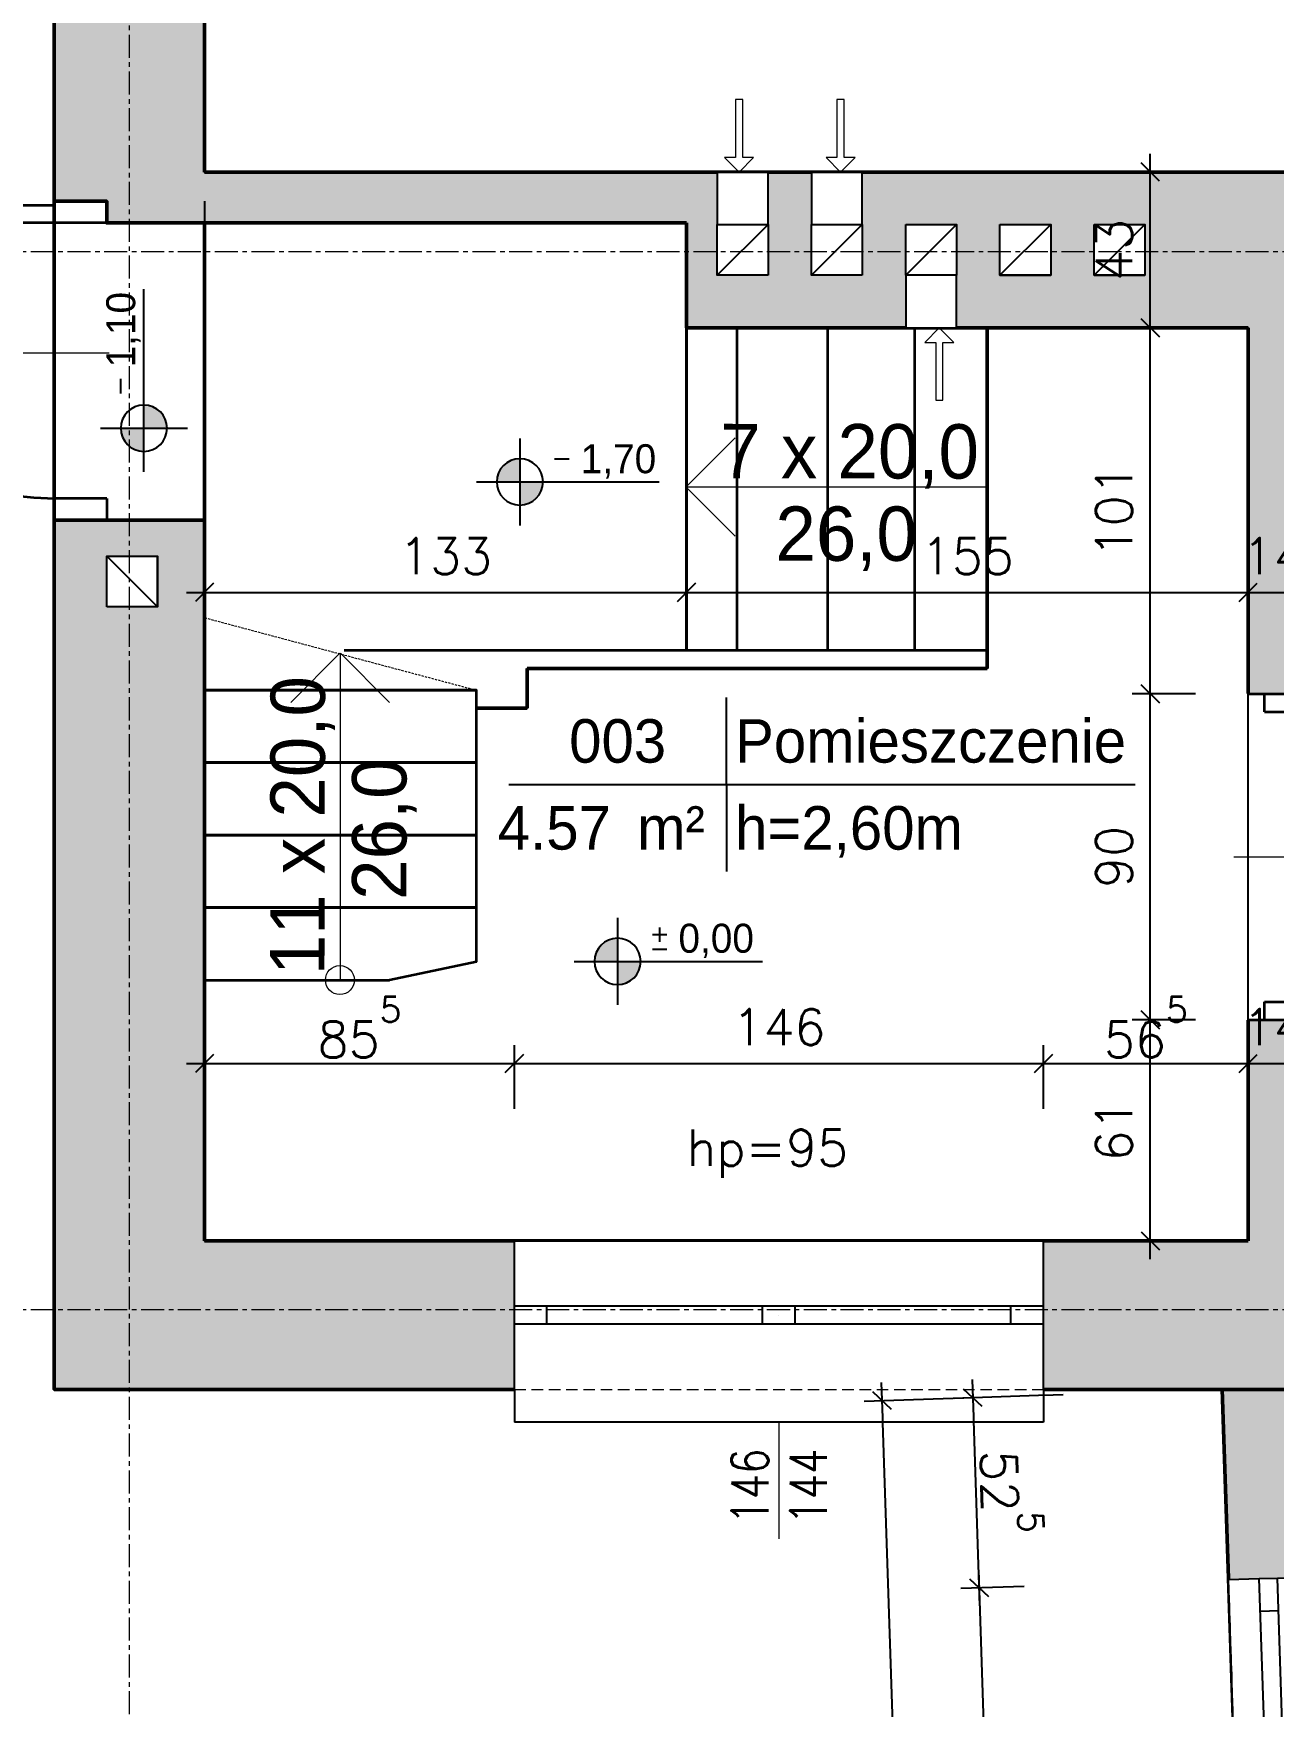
# Model space of a CAD drawing. Header units: centimetres. Extents: x -278 to 1468, y -923 to 500.
# Drawn here: x -48.2 to 294, y -423.5 to 38.3 of the extents above; entities that cross this region are included whole.
import ezdxf
from ezdxf.enums import TextEntityAlignment as Align

# ---------------------------------------------------------------- set-up
doc = ezdxf.new("R2010")
doc.units = ezdxf.units.CM
doc.header["$LTSCALE"] = 0.1
doc.linetypes.add('CENTERX2', pattern=[101.6, 63.5, -12.7, 12.7, -12.7])
doc.linetypes.add('HIDDEN', pattern=[9.525, 6.35, -3.175])
for name, color, linetype, lineweight in [('2DA_ALW', 7, 'Continuous', 25), ('2DA_DETAL', 7, 'Continuous', 15), ('2DA_DIM_5', 7, 'Continuous', 5), ('2DA_DOOR', 7, 'Continuous', 35), ('2DA_HIDDE', 253, 'HIDDEN', 9), ('2DA_OBV', 252, 'Continuous', 25), ('2DA_OPIS_STOLARKI', 113, 'Continuous', 9), ('2DA_OŚIE', 7, 'Continuous', 0), ('2DA_PARAPET', 153, 'Continuous', 9), ('2DA_POMIESZCZENIA', 7, 'Continuous', 25), ('2DA_STRS', 131, 'Continuous', 35), ('2DA_WAL_ISTN', 31, 'Continuous', 50), ('2DA_WIN', 7, 'Continuous', 25), ('2DL_DESC', 7, 'Continuous', 9), ('CP_DOORON', 253, 'Continuous', 35), ('CP_DOORSILL', 252, 'Continuous', 25), ('CP_TEXTNORM', 7, 'Continuous', 9)]:
    doc.layers.add(name, color=color, linetype=linetype, lineweight=lineweight)
doc.layers.add('2DA_ROOM', color=1, linetype='Continuous', plot=False)
doc.layers.add('_A_AK_hatch_sciany', color=8, linetype='Continuous', lineweight=5, transparency=0.5)
doc.layers.add('CP_UCSSPEC', color=2, linetype='Continuous')
doc.layers.add('CP_WIPEOUT', color=255, linetype='Continuous')
doc.layers.get('CP_UCSSPEC').off()
doc.styles.add('CP_ATTR', font='ROMANS.SHX')
doc.styles.add('CP_ISOTXT', font='cp_isocp.shx')
doc.styles.add('CP_TXT', font='ROMANS.SHX')
doc.dimstyles.new('CP_ADIM_CM_CM_50', dxfattribs={"dimscale": 5, "dimtxt": 3, "dimasz": 1.5, "dimexe": 1.5, "dimexo": 0, "dimgap": 1.5, "dimtad": 1, "dimtxsty": 'CP_TXT', "dimblk": 'OBLIQUE', "dimcen": 2.5, "dimdle": 1.5, "dimadec": 0, "dimazin": 0, "dimtfac": 1, "dimtix": 1, "dimtmove": 2, "dimatfit": 3, "dimfxl": 1, "dimtvp": 1.5, "dimarcsym": 0})

# ---------------------------------------------------------------- blocks, each defined once
blk = doc.blocks.new('CPLS_457')
for p, q in [((0, 1), (-0.2, 0.8)), ((0.2, 0.8), (0, 1)), ((-0.2, 0.8), (-0.05, 0.8)), ((-0.05, 0.8), (-0.05, 0)), ((0.05, 0), (0.05, 0.8)), ((0.05, 0.8), (0.2, 0.8)), ((-0.05, 0), (0.05, 0))]:
    blk.add_line(p, q)
blk = doc.blocks.new('cpsar_sw_x003')
blk.add_line((-0.25, 0), (0.25, 0))
blk = doc.blocks.new('2da_wys13_fk9wgmj')
h = blk.add_hatch(color=256)
h.paths.add_polyline_path([(0, 0.8, 0.414214), (-0.8, 0), (0, 0)])
h.paths.add_polyline_path([(0.8, 0), (0, 0), (0, -0.8, 0.414214)])
for p, q in [((0, 1.5), (0, -1.5)), ((-1.5, 0), (4.8, 0))]:
    blk.add_line(p, q)
for start, end in [(90, 180), (0, 90), (180, 270), (270, 0)]:
    blk.add_arc((0, 0), 0.8, start, end)
blk.add_blockref('cpsar_sw_x003', (1.45, 0.8))
at = {"linetype": 'ByBlock', "style": 'CP_ISOTXT'}
for tag, p in [('VAL', (2.1, 0.3)), ('MARK', (2.1, -1.3))]:
    blk.add_attdef(tag, p, '', height=1, dxfattribs=at)
blk = doc.blocks.new('2da_aoz02a')
blk.add_line((0, -1.261), (0, 4.388))
at = {"linetype": 'ByBlock', "style": 'CP_ATTR', "width": 0.8, "flags": 8}
blk.add_attdef('HEIGHT', text='', height=0.85, rotation=270, dxfattribs=at).set_placement((-0.68, 3.183), align=Align.MIDDLE)
at = {"linetype": 'ByBlock', "style": 'CP_ATTR', "width": 0.8}
blk.add_attdef('WIDTH', text='', height=0.85, rotation=270, dxfattribs=at).set_placement((0.668, 3.183), align=Align.MIDDLE_CENTER)
blk = doc.blocks.new('cp_ucs2d')
at = {"layer": 'Defpoints'}
blk.add_line((0, 0), (0, 0), dxfattribs=at)
blk.add_point((0, 0), dxfattribs=at)
blk = doc.blocks.new('Parch_d080_205a_f40ypz3')
at = {"layer": 'CP_DOORON'}
blk.add_line((44, -80), (40, -80), dxfattribs=at)
blk.add_wipeout([(-45, 18), (45, 18), (45, -4), (-45, -4)]).dxf.layer = 'CP_WIPEOUT'
for p, q in [((-45, 14), (-45, 0)), ((45, 14), (45, 0)), ((-45, 9.5), (-40, 9.5)), ((-45, 9.5), (-45, 0)), ((-40, 9.5), (-40, 0)), ((40, 9.5), (45, 9.5)), ((40, 9.5), (40, 0)), ((45, 9.5), (45, 0)), ((-45, 0), (-40, 0)), ((40, 0), (45, 0))]:
    blk.add_line(p, q)
for p, q in [((40, 0), (40, -80)), ((44, 0), (44, -80))]:
    blk.add_line(p, q, dxfattribs=at)
blk.add_arc((40, 0), 80, 180, 270, dxfattribs=at)
at = {"layer": 'CP_DOORSILL'}
for p, q in [((-45, 14), (-45, 14)), ((45, 14), (45, 14)), ((-45, 0), (-45, 0)), ((45, 0), (45, 0))]:
    blk.add_line(p, q, dxfattribs=at)
at = {"layer": 'CP_UCSSPEC'}
blk.add_blockref('cp_ucs2d', (0, 7), dxfattribs=at)
at = {"linetype": 'ByBlock', "style": 'CP_ATTR', "flags": 9}
for tag in ['OTHER', 'PRICE', 'WEIGHT', 'CHARACTER', 'ORDER-NO', 'PRODUCT-TYPE', 'ARTICLE', 'PRODUCER', 'NUMBER', 'GROUP', 'NAME']:
    blk.add_attdef(tag, text='', height=0.00005, dxfattribs=at).set_placement((-0.18, -0.02), align=Align.MIDDLE_LEFT)
blk = doc.blocks.new('2da_aoz01a')
blk.add_line((0, 1.261), (0, -4.388))
at = {"linetype": 'ByBlock', "style": 'CP_ATTR', "width": 0.8, "flags": 8}
blk.add_attdef('HEIGHT', text='', height=0.85, rotation=270, dxfattribs=at).set_placement((-0.68, -3.183), align=Align.MIDDLE)
blk.add_attdef('WIDTH', text='', height=0.85, rotation=270, dxfattribs=at).set_placement((0.668, -3.183), align=Align.MIDDLE_CENTER)
blk = doc.blocks.new('2arch_d254a24000anbn_6a2gvp')
blk.add_wipeout([(-73, 50), (-73, 41), (-73, 41), (-73, 23), (-73, 23), (-73, 18), (-73, 0), (-73, 0), (-73, 0), (73, 0), (73, 0), (73, 0), (73, 18), (73, 23), (73, 23), (73, 41), (73, 41), (73, 50)]).dxf.layer = 'CP_WIPEOUT'
for p, q in [((-73, 41), (-73, 50)), ((-73, 50), (73, 50)), ((73, 41), (73, 50)), ((-73, 41), (-73, 23)), ((-73, 41), (-73, 41)), ((73, 41), (73, 41)), ((73, 41), (73, 23)), ((-73, 23), (73, 23)), ((-73, 23), (-73, 18)), ((-64, 23), (-64, 18)), ((-4.5, 23), (-4.5, 18)), ((4.5, 23), (4.5, 18)), ((64, 23), (64, 18)), ((73, 23), (73, 18)), ((-73, 18), (73, 18)), ((-73, 18), (-73, 0)), ((73, 18), (73, 0)), ((-73, 0), (-73, 0)), ((-73, 0), (-73, 0)), ((-73, 0), (73, 0)), ((73, 0), (73, 0)), ((73, 0), (73, 0))]:
    blk.add_line(p, q)
at = {"layer": '2DA_HIDDE', "ltscale": 5}
for p, q in [((73, 41), (-73, 41)), ((-73, 0), (73, 0))]:
    blk.add_line(p, q, dxfattribs=at)
at = {"layer": 'CP_UCSSPEC'}
blk.add_blockref('cp_ucs2d', (0, 20.5), dxfattribs=at)
at = {"linetype": 'ByBlock', "style": 'CP_ATTR', "flags": 9}
for tag, p in [('OTHER', (-0.17, 0)), ('CHARACTER', (-0.17, 0)), ('ORDER-NO', (-0.17, 0)), ('PRODUCT-TYPE', (-0.17, 0)), ('NUMBER', (-0.17, 0)), ('NAME', (-0.17, 0)), ('PRICE', (-0.16, 0)), ('WEIGHT', (-0.16, 0)), ('ARTICLE', (-0.16, 0)), ('PRODUCER', (-0.17, 0)), ('GROUP', (-0.16, 0))]:
    blk.add_attdef(tag, text='', height=0.00005, dxfattribs=at).set_placement(p, align=Align.MIDDLE_LEFT)
blk = doc.blocks.new('2arch_d254a24000anbn_ztvu6uf')
blk.add_wipeout([(-65, 22), (-65, 22), (-65, 22), (-65, 13.5), (-65, 13.5), (-65, 8.5), (-65, 0), (-65, 0), (-65, 0), (65, 0), (65, 0), (65, 0), (65, 8.5), (65, 13.5), (65, 13.5), (65, 22), (65, 22), (65, 22)]).dxf.layer = 'CP_WIPEOUT'
for p, q in [((-65, 22), (-65, 22)), ((-65, 22), (65, 22)), ((-65, 22), (-65, 13.5)), ((-65, 22), (-65, 22)), ((65, 22), (65, 22)), ((65, 22), (65, 22)), ((65, 22), (65, 13.5)), ((-65, 13.5), (65, 13.5)), ((-65, 13.5), (-65, 8.5)), ((-56, 13.5), (-56, 8.5)), ((-4.5, 13.5), (-4.5, 8.5)), ((4.5, 13.5), (4.5, 8.5)), ((56, 13.5), (56, 8.5)), ((65, 13.5), (65, 8.5)), ((-65, 8.5), (65, 8.5)), ((-65, 8.5), (-65, 0)), ((65, 8.5), (65, 0)), ((-65, 0), (-65, 0)), ((-65, 0), (-65, 0)), ((-65, 0), (65, 0)), ((65, 0), (65, 0)), ((65, 0), (65, 0))]:
    blk.add_line(p, q)
at = {"layer": '2DA_HIDDE', "ltscale": 5}
for p, q in [((65, 22), (-65, 22)), ((-65, 0), (65, 0))]:
    blk.add_line(p, q, dxfattribs=at)
at = {"layer": 'CP_UCSSPEC'}
blk.add_blockref('cp_ucs2d', (0, 11), dxfattribs=at)
at = {"linetype": 'ByBlock', "style": 'CP_ATTR', "flags": 9}
for tag, p in [('OTHER', (-0.17, 0)), ('CHARACTER', (-0.17, 0)), ('ORDER-NO', (-0.17, 0)), ('PRODUCT-TYPE', (-0.17, 0)), ('NUMBER', (-0.17, 0)), ('NAME', (-0.17, 0)), ('PRICE', (-0.16, 0)), ('WEIGHT', (-0.16, 0)), ('ARTICLE', (-0.16, 0)), ('PRODUCER', (-0.17, 0)), ('GROUP', (-0.16, 0))]:
    blk.add_attdef(tag, text='', height=0.00005, dxfattribs=at).set_placement(p, align=Align.MIDDLE_LEFT)
blk = doc.blocks.new('2arch_d008_a40_a40_5k0smh5')
at = {"linetype": 'ByBlock', "style": 'CP_ATTR', "flags": 9}
for tag, p in [('CHARACTER', (-6.97, -0.02)), ('PRODUCER', (-6.97, -0.02)), ('ORDER-NO', (-6.97, -0.02)), ('PRODUCT-TYPE', (-6.97, -0.02)), ('ARTICLE', (-6.97, -0.02)), ('GROUP', (-6.97, -0.02)), ('NUMBER', (-6.97, -0.02)), ('NAME', (-6.97, -0.02)), ('OTHER', (-6.96, -0.02))]:
    blk.add_attdef(tag, text='', height=0.00005, dxfattribs=at).set_placement(p, align=Align.MIDDLE_LEFT)
blk.add_wipeout([(-7, 13), (7, 13), (7, 27), (-7, 27)]).dxf.layer = 'CP_WIPEOUT'
for p, q in [((-7, 13), (7, 27)), ((-7, 13), (-7, 13)), ((-7, 13), (7, 13)), ((7, 13), (7, 13))]:
    blk.add_line(p, q)
blk.add_lwpolyline([(-7, 27), (7, 27), (7, 13), (-7, 13)], close=True)
blk = doc.blocks.new('2arch_d008_140_140_fgyam1g')
blk.add_wipeout([(-7, 0), (7, 0), (7, 28.5), (-7, 28.5)]).dxf.layer = 'CP_WIPEOUT'
for p, q in [((-7, 14.5), (7, 28.5)), ((-7, 14.5), (-7, 0)), ((7, 0), (7, 14.5)), ((-7, 0), (7, 0))]:
    blk.add_line(p, q)
blk.add_lwpolyline([(-7, 28.5), (7, 28.5), (7, 14.5), (-7, 14.5)], close=True)
at = {"linetype": 'ByBlock', "style": 'CP_ATTR', "flags": 9}
for tag, p in [('CHARACTER', (-6.97, -0.02)), ('PRODUCER', (-6.97, -0.02)), ('ORDER-NO', (-6.97, -0.02)), ('PRODUCT-TYPE', (-6.97, -0.02)), ('ARTICLE', (-6.97, -0.02)), ('GROUP', (-6.97, -0.02)), ('NUMBER', (-6.97, -0.02)), ('NAME', (-6.97, -0.02)), ('OTHER', (-6.96, -0.02))]:
    blk.add_attdef(tag, text='', height=0.00005, dxfattribs=at).set_placement(p, align=Align.MIDDLE_LEFT)
blk = doc.blocks.new('2arch_d008_140_140_n60gst')
blk.add_wipeout([(-7, 0), (7, 0), (7, 28.5), (-7, 28.5)]).dxf.layer = 'CP_WIPEOUT'
for p, q in [((-7, 14.5), (7, 28.5)), ((-7, 14.5), (-7, 0)), ((7, 0), (7, 14.5)), ((-7, 0), (7, 0))]:
    blk.add_line(p, q)
blk.add_lwpolyline([(-7, 28.5), (7, 28.5), (7, 14.5), (-7, 14.5)], close=True)
at = {"linetype": 'ByBlock', "style": 'CP_ATTR', "flags": 9}
for tag, p in [('CHARACTER', (-6.97, -0.02)), ('PRODUCER', (-6.97, -0.02)), ('ORDER-NO', (-6.97, -0.02)), ('PRODUCT-TYPE', (-6.97, -0.02)), ('ARTICLE', (-6.97, -0.02)), ('GROUP', (-6.97, -0.02)), ('NUMBER', (-6.97, -0.02)), ('NAME', (-6.97, -0.02)), ('OTHER', (-6.96, -0.02))]:
    blk.add_attdef(tag, text='', height=0.00005, dxfattribs=at).set_placement(p, align=Align.MIDDLE_LEFT)
blk = doc.blocks.new('2arch_d008_140_140_fmawrxo')
at = {"linetype": 'ByBlock', "style": 'CP_ATTR', "flags": 9}
for tag, p in [('CHARACTER', (-6.97, -0.02)), ('PRODUCER', (-6.97, -0.02)), ('ORDER-NO', (-6.97, -0.02)), ('PRODUCT-TYPE', (-6.97, -0.02)), ('ARTICLE', (-6.97, -0.02)), ('GROUP', (-6.97, -0.02)), ('NUMBER', (-6.97, -0.02)), ('NAME', (-6.97, -0.02)), ('OTHER', (-6.96, -0.02))]:
    blk.add_attdef(tag, text='', height=0.00005, dxfattribs=at).set_placement(p, align=Align.MIDDLE_LEFT)
blk.add_wipeout([(-7, 14.5), (7, 14.5), (7, 28.5), (-7, 28.5)]).dxf.layer = 'CP_WIPEOUT'
for p, q in [((-7, 14.5), (7, 28.5)), ((-7, 14.5), (-7, 14.5)), ((-7, 14.5), (7, 14.5)), ((7, 14.5), (7, 14.5))]:
    blk.add_line(p, q)
blk.add_lwpolyline([(-7, 28.5), (7, 28.5), (7, 14.5), (-7, 14.5)], close=True)
blk = doc.blocks.new('2arch_d008_140_140_fhhr7o7')
at = {"linetype": 'ByBlock', "style": 'CP_ATTR', "flags": 9}
for tag, p in [('CHARACTER', (-6.97, -0.02)), ('PRODUCER', (-6.97, -0.02)), ('ORDER-NO', (-6.97, -0.02)), ('PRODUCT-TYPE', (-6.97, -0.02)), ('ARTICLE', (-6.97, -0.02)), ('GROUP', (-6.97, -0.02)), ('NUMBER', (-6.97, -0.02)), ('NAME', (-6.97, -0.02)), ('OTHER', (-6.96, -0.02))]:
    blk.add_attdef(tag, text='', height=0.00005, dxfattribs=at).set_placement(p, align=Align.MIDDLE_LEFT)
blk.add_wipeout([(-7, 14.5), (7, 14.5), (7, 28.5), (-7, 28.5)]).dxf.layer = 'CP_WIPEOUT'
for p, q in [((-7, 14.5), (7, 28.5)), ((-7, 14.5), (-7, 14.5)), ((-7, 14.5), (7, 14.5)), ((7, 14.5), (7, 14.5))]:
    blk.add_line(p, q)
blk.add_lwpolyline([(-7, 28.5), (7, 28.5), (7, 14.5), (-7, 14.5)], close=True)
blk = doc.blocks.new('2da_pok06c_za7kju4')
for p, q in [((0, 0), (0, 2)), ((-5, 0), (9.4, 0)), ((0, 0), (0, -0.5)), ((0, -0.5), (0, -2))]:
    blk.add_line(p, q)
at = {"linetype": 'ByBlock', "style": 'CP_ISOTXT'}
blk.add_attdef('NR', text='', height=1, dxfattribs=at).set_placement((-2.5, 1), align=Align.MIDDLE_CENTER)
blk.add_attdef('NAME', (0.2, 0.5), '', height=1, dxfattribs=at)
at = {"style": 'CP_ISOTXT', "flags": 1}
for tag, p in [('UNIT_AIR_IN', (-0.968, 0.395)), ('UNIT_HEATING', (-0.908, 0.46)), ('UNIT_AIR_OUT', (-0.607, 0.397)), ('UNIT_LUX', (-0.568, 0.431)), ('UNIT_HEIGHT', (-0.522, 0.455)), ('FLOOR_MAT', (-0.97, 0.229)), ('MAX_USERS', (-0.966, 0.186)), ('HEATING', (-0.947, 0.289)), ('AIR_IN', (-0.923, 0.346)), ('HEIGHT', (-0.697, 0.297)), ('AIR_OUT', (-0.672, 0.349)), ('TEMP', (-0.612, 0.229)), ('UNIT_MAX_USERS', (-0.58, 0.188)), ('LUX', (-0.45, 0.3)), ('UNIT_TEMP', (-0.431, 0.229))]:
    blk.add_attdef(tag, p, '', height=0.025, dxfattribs=at)
at = {"linetype": 'ByBlock', "style": 'CP_ISOTXT'}
blk.add_attdef('AREA', text='', height=1, dxfattribs=at).set_placement((-2.655, -1.5), align=Align.RIGHT)
blk.add_attdef('UNIT_AREA', text='', height=1, dxfattribs=at).set_placement((-2.053, -1), align=Align.MIDDLE_LEFT)
for tag, p in [('TEXT02', (0.2, -0.5)), ('TEXT06', (0.2, -0.5)), ('0', (0.7, -0.5))]:
    blk.add_attdef(tag, text='', height=1, dxfattribs=at).set_placement(p, align=Align.TOP_LEFT)
blk = doc.blocks.new('_Oblique')
at = {"color": 0, "linetype": 'ByBlock', "lineweight": -2}
blk.add_line((-0.5, -0.5), (0.5, 0.5), dxfattribs=at)
blk = doc.blocks.new('*D1932')
at = {"layer": '2DA_DIM_5', "color": 0, "lineweight": -2}
for p, q in [((-1, -91), (-1, -121)), ((132, -103.5), (132, -121)), ((-6, -116), (137, -116))]:
    blk.add_line(p, q, dxfattribs=at)
at = {"layer": 'Defpoints', "color": 0}
for p in [(-1, -91), (132, -103.5), (132, -116)]:
    blk.add_point(p, dxfattribs=at)
at = {"layer": '2DA_DIM_5', "color": 0, "lineweight": -2, "xscale": 5, "yscale": 5, "zscale": 5, "rotation": 180}
blk.add_blockref('_Oblique', (-1, -116), dxfattribs=at)
at = {"layer": '2DA_DIM_5', "color": 0, "lineweight": -2, "xscale": 5, "yscale": 5, "zscale": 5}
blk.add_blockref('_Oblique', (132, -116), dxfattribs=at)
at = {"layer": '2DA_DIM_5', "color": 0, "insert": (65.5, -106), "char_height": 10, "attachment_point": 5, "style": 'CP_TXT'}
blk.add_mtext('133', dxfattribs=at)
blk = doc.blocks.new('*D1933')
at = {"layer": '2DA_DIM_5', "color": 0, "lineweight": -2}
for p, q in [((132, -103.5), (132, -121)), ((287, -103.5), (287, -121)), ((127, -116), (292, -116))]:
    blk.add_line(p, q, dxfattribs=at)
at = {"layer": 'Defpoints', "color": 0}
for p in [(132, -103.5), (287, -103.5), (287, -116)]:
    blk.add_point(p, dxfattribs=at)
at = {"layer": '2DA_DIM_5', "color": 0, "lineweight": -2, "xscale": 5, "yscale": 5, "zscale": 5, "rotation": 180}
blk.add_blockref('_Oblique', (132, -116), dxfattribs=at)
at = {"layer": '2DA_DIM_5', "color": 0, "lineweight": -2, "xscale": 5, "yscale": 5, "zscale": 5}
blk.add_blockref('_Oblique', (287, -116), dxfattribs=at)
at = {"layer": '2DA_DIM_5', "color": 0, "insert": (209.5, -106), "char_height": 10, "attachment_point": 5, "style": 'CP_TXT'}
blk.add_mtext('155', dxfattribs=at)
blk = doc.blocks.new('*D1934')
at = {"layer": '2DA_DIM_5', "color": 0, "lineweight": -2}
for p, q in [((287, -103.5), (287, -121)), ((301, -103.5), (301, -121)), ((282, -116), (306, -116))]:
    blk.add_line(p, q, dxfattribs=at)
at = {"layer": 'Defpoints', "color": 0}
for p in [(287, -103.5), (301, -103.5), (301, -116)]:
    blk.add_point(p, dxfattribs=at)
at = {"layer": '2DA_DIM_5', "color": 0, "lineweight": -2, "xscale": 5, "yscale": 5, "zscale": 5}
blk.add_blockref('_Oblique', (287, -116), dxfattribs=at)
at = {"layer": '2DA_DIM_5', "color": 0, "lineweight": -2, "xscale": 5, "yscale": 5, "zscale": 5, "rotation": 180}
blk.add_blockref('_Oblique', (301, -116), dxfattribs=at)
at = {"layer": '2DA_DIM_5', "color": 0, "insert": (294, -106), "char_height": 10, "attachment_point": 5, "style": 'CP_TXT'}
blk.add_mtext('14', dxfattribs=at)
blk = doc.blocks.new('*D1967')
at = {"layer": '2DA_DIM_5', "color": 0, "lineweight": -2}
for p, q in [((194.34, -591.23), (185.84, -334.1)), ((210.99, -338.28), (181.01, -339.27)), ((219.16, -585.41), (189.18, -586.4))]:
    blk.add_line(p, q, dxfattribs=at)
at = {"layer": 'Defpoints', "color": 0}
for p in [(186.01, -339.1), (210.99, -338.28), (219.16, -585.41)]:
    blk.add_point(p, dxfattribs=at)
at = {"layer": '2DA_DIM_5', "color": 0, "lineweight": -2, "xscale": 5, "yscale": 5, "zscale": 5}
for p, rotation in [((186.01, -339.1), 91.89338584574635), ((194.18, -586.23), 271.8933858457463)]:
    blk.add_blockref('_Oblique', p, dxfattribs=dict(at, rotation=rotation))
at = {"layer": '2DA_DIM_5', "color": 0, "insert": (200.08, -462.34), "char_height": 10, "attachment_point": 5, "rotation": 271.8934, "style": 'CP_TXT'}
blk.add_mtext('247{\\A1;{\\H0.7x;\\S5^ ;}}', dxfattribs=at)
blk = doc.blocks.new('*D1968')
at = {"layer": '2DA_DIM_5', "color": 0, "lineweight": -2}
for p, q in [((210.83, -333.28), (212.89, -395.75)), ((235.98, -337.45), (205.99, -338.44)), ((225.22, -390.33), (207.73, -390.91))]:
    blk.add_line(p, q, dxfattribs=at)
at = {"layer": 'Defpoints', "color": 0}
for p in [(235.98, -337.45), (212.73, -390.75), (225.22, -390.33)]:
    blk.add_point(p, dxfattribs=at)
at = {"layer": '2DA_DIM_5', "color": 0, "lineweight": -2, "xscale": 5, "yscale": 5, "zscale": 5}
for p, rotation in [((210.99, -338.28), 91.89338584574637), ((212.73, -390.75), 271.8933858457464)]:
    blk.add_blockref('_Oblique', p, dxfattribs=dict(at, rotation=rotation))
at = {"layer": '2DA_DIM_5', "color": 0, "insert": (221.85, -364.18), "char_height": 10, "attachment_point": 5, "rotation": 271.8934, "style": 'CP_TXT'}
blk.add_mtext('52{\\A1;{\\H0.7x;\\S5^ ;}}', dxfattribs=at)
blk = doc.blocks.new('*D1969')
at = {"layer": '2DA_DIM_5', "color": 0, "lineweight": -2}
for p, q in [((212.56, -385.75), (217.19, -525.67)), ((225.22, -390.33), (207.73, -390.91)), ((229.51, -520.26), (212.02, -520.84))]:
    blk.add_line(p, q, dxfattribs=at)
at = {"layer": 'Defpoints', "color": 0}
for p in [(225.22, -390.33), (217.02, -520.68), (229.51, -520.26)]:
    blk.add_point(p, dxfattribs=at)
at = {"layer": '2DA_DIM_5', "color": 0, "lineweight": -2, "xscale": 5, "yscale": 5, "zscale": 5}
for p, rotation in [((212.73, -390.75), 91.89338584574637), ((217.02, -520.68), 271.8933858457464)]:
    blk.add_blockref('_Oblique', p, dxfattribs=dict(at, rotation=rotation))
at = {"layer": '2DA_DIM_5', "color": 0, "insert": (224.87, -455.38), "char_height": 10, "attachment_point": 5, "rotation": 271.8934, "style": 'CP_TXT'}
blk.add_mtext('130', dxfattribs=at)
blk = doc.blocks.new('*D1977')
at = {"layer": '2DA_DIM_5', "color": 0, "lineweight": -2}
blk.add_arc((578, -336), 78.12, 271.8934, 0, dxfattribs=at)
at = {"layer": 'Defpoints', "color": 0}
for p in [(-42.5, -336), (578, -336), (902, -336), (618.54, -402.78), (585.84, -573.29)]:
    blk.add_point(p, dxfattribs=at)
at = {"layer": '2DA_DIM_5', "color": 0, "lineweight": -2, "xscale": 5, "yscale": 5, "zscale": 5}
for p, rotation in [((656.12, -336), 90), ((580.58, -414.08), 181.8933858457463)]:
    blk.add_blockref('_Oblique', p, dxfattribs=dict(at, rotation=rotation))
at = {"layer": '2DA_DIM_5', "color": 0, "insert": (626.96, -383.37), "char_height": 10, "attachment_point": 5, "rotation": 45.9467, "style": 'CP_TXT'}
blk.add_mtext('88%%d', dxfattribs=at)
blk = doc.blocks.new('cpsar_sw_x004')
for p, q in [((-0.25, 0.125), (0.25, 0.125)), ((0, 0.375), (0, -0.125)), ((-0.25, -0.375), (0.25, -0.375))]:
    blk.add_line(p, q)
blk = doc.blocks.new('2da_wys13_g4ao03')
h = blk.add_hatch(color=256)
h.paths.add_polyline_path([(0, 0.8, 0.414214), (-0.8, 0), (0, 0)])
h.paths.add_polyline_path([(0.8, 0), (0, 0), (0, -0.8, 0.414214)])
for p, q in [((0, 1.5), (0, -1.5)), ((-1.5, 0), (5, 0))]:
    blk.add_line(p, q)
for start, end in [(90, 180), (0, 90), (180, 270), (270, 0)]:
    blk.add_arc((0, 0), 0.8, start, end)
blk.add_blockref('cpsar_sw_x004', (1.45, 0.8))
at = {"linetype": 'ByBlock', "style": 'CP_ISOTXT'}
for tag, p in [('VAL', (2.1, 0.3)), ('MARK', (2.1, -1.3))]:
    blk.add_attdef(tag, p, '', height=1, dxfattribs=at)
blk = doc.blocks.new('*D1978')
at = {"layer": '2DA_DIM_5', "color": 0, "lineweight": -2}
for p, q in [((-1, -271), (-1, -241)), ((84.5, -258.5), (84.5, -241)), ((-6, -246), (89.5, -246))]:
    blk.add_line(p, q, dxfattribs=at)
at = {"layer": 'Defpoints', "color": 0}
for p in [(84.5, -246), (84.5, -258.5), (-1, -271)]:
    blk.add_point(p, dxfattribs=at)
at = {"layer": '2DA_DIM_5', "color": 0, "lineweight": -2, "xscale": 5, "yscale": 5, "zscale": 5, "rotation": 180}
blk.add_blockref('_Oblique', (-1, -246), dxfattribs=at)
at = {"layer": '2DA_DIM_5', "color": 0, "lineweight": -2, "xscale": 5, "yscale": 5, "zscale": 5}
blk.add_blockref('_Oblique', (84.5, -246), dxfattribs=at)
at = {"layer": '2DA_DIM_5', "color": 0, "insert": (41.75, -236), "char_height": 10, "attachment_point": 5, "style": 'CP_TXT'}
blk.add_mtext('85{\\A1;{\\H0.7x;\\S5^ ;}}', dxfattribs=at)
blk = doc.blocks.new('*D1979')
at = {"layer": '2DA_DIM_5', "color": 0, "lineweight": -2}
for p, q in [((84.5, -258.5), (84.5, -241)), ((230.5, -258.5), (230.5, -241)), ((79.5, -246), (235.5, -246))]:
    blk.add_line(p, q, dxfattribs=at)
at = {"layer": 'Defpoints', "color": 0}
for p in [(230.5, -246), (84.5, -258.5), (230.5, -258.5)]:
    blk.add_point(p, dxfattribs=at)
at = {"layer": '2DA_DIM_5', "color": 0, "lineweight": -2, "xscale": 5, "yscale": 5, "zscale": 5, "rotation": 180}
blk.add_blockref('_Oblique', (84.5, -246), dxfattribs=at)
at = {"layer": '2DA_DIM_5', "color": 0, "lineweight": -2, "xscale": 5, "yscale": 5, "zscale": 5}
blk.add_blockref('_Oblique', (230.5, -246), dxfattribs=at)
at = {"layer": '2DA_DIM_5', "color": 0, "insert": (157.5, -236), "char_height": 10, "attachment_point": 5, "style": 'CP_TXT'}
blk.add_mtext('146', dxfattribs=at)
blk = doc.blocks.new('*D1980')
at = {"layer": '2DA_DIM_5', "color": 0, "lineweight": -2}
for p, q in [((230.5, -258.5), (230.5, -241)), ((287, -258.5), (287, -241)), ((225.5, -246), (292, -246))]:
    blk.add_line(p, q, dxfattribs=at)
at = {"layer": 'Defpoints', "color": 0}
for p in [(287, -246), (230.5, -258.5), (287, -258.5)]:
    blk.add_point(p, dxfattribs=at)
at = {"layer": '2DA_DIM_5', "color": 0, "lineweight": -2, "xscale": 5, "yscale": 5, "zscale": 5, "rotation": 180}
blk.add_blockref('_Oblique', (230.5, -246), dxfattribs=at)
at = {"layer": '2DA_DIM_5', "color": 0, "lineweight": -2, "xscale": 5, "yscale": 5, "zscale": 5}
blk.add_blockref('_Oblique', (287, -246), dxfattribs=at)
at = {"layer": '2DA_DIM_5', "color": 0, "insert": (258.75, -236), "char_height": 10, "attachment_point": 5, "style": 'CP_TXT'}
blk.add_mtext('56{\\A1;{\\H0.7x;\\S5^ ;}}', dxfattribs=at)
blk = doc.blocks.new('*D1981')
at = {"layer": '2DA_DIM_5', "color": 0, "lineweight": -2}
for p, q in [((287, -258.5), (287, -241)), ((301, -258.5), (301, -241)), ((282, -246), (306, -246))]:
    blk.add_line(p, q, dxfattribs=at)
at = {"layer": 'Defpoints', "color": 0}
for p in [(301, -246), (287, -258.5), (301, -258.5)]:
    blk.add_point(p, dxfattribs=at)
at = {"layer": '2DA_DIM_5', "color": 0, "lineweight": -2, "xscale": 5, "yscale": 5, "zscale": 5}
blk.add_blockref('_Oblique', (287, -246), dxfattribs=at)
at = {"layer": '2DA_DIM_5', "color": 0, "lineweight": -2, "xscale": 5, "yscale": 5, "zscale": 5, "rotation": 180}
blk.add_blockref('_Oblique', (301, -246), dxfattribs=at)
at = {"layer": '2DA_DIM_5', "color": 0, "insert": (294, -236), "char_height": 10, "attachment_point": 5, "style": 'CP_TXT'}
blk.add_mtext('14', dxfattribs=at)
blk = doc.blocks.new('*D1993')
at = {"layer": '2DA_DIM_5', "color": 0, "lineweight": -2}
for p, q in [((260, -300), (260, -229)), ((272.5, -234), (255, -234)), ((285, -295), (255, -295))]:
    blk.add_line(p, q, dxfattribs=at)
at = {"layer": 'Defpoints', "color": 0}
for p in [(260, -234), (272.5, -234), (285, -295)]:
    blk.add_point(p, dxfattribs=at)
at = {"layer": '2DA_DIM_5', "color": 0, "lineweight": -2, "xscale": 5, "yscale": 5, "zscale": 5}
for p, rotation in [((260, -234), 90), ((260, -295), 270)]:
    blk.add_blockref('_Oblique', p, dxfattribs=dict(at, rotation=rotation))
at = {"layer": '2DA_DIM_5', "color": 0, "insert": (250, -264.5), "char_height": 10, "attachment_point": 5, "rotation": 90, "style": 'CP_TXT'}
blk.add_mtext('61', dxfattribs=at)
blk = doc.blocks.new('*D1994')
at = {"layer": '2DA_DIM_5', "color": 0, "lineweight": -2}
for p, q in [((260, -239), (260, -139)), ((272.5, -144), (255, -144)), ((272.5, -234), (255, -234))]:
    blk.add_line(p, q, dxfattribs=at)
at = {"layer": 'Defpoints', "color": 0}
for p in [(260, -144), (272.5, -144), (272.5, -234)]:
    blk.add_point(p, dxfattribs=at)
at = {"layer": '2DA_DIM_5', "color": 0, "lineweight": -2, "xscale": 5, "yscale": 5, "zscale": 5}
for p, rotation in [((260, -144), 90), ((260, -234), 270)]:
    blk.add_blockref('_Oblique', p, dxfattribs=dict(at, rotation=rotation))
at = {"layer": '2DA_DIM_5', "color": 0, "insert": (250, -189), "char_height": 10, "attachment_point": 5, "rotation": 90, "style": 'CP_TXT'}
blk.add_mtext('90', dxfattribs=at)
blk = doc.blocks.new('*D1995')
at = {"layer": '2DA_DIM_5', "color": 0, "lineweight": -2}
for p, q in [((260, -149), (260, -38)), ((272.5, -43), (255, -43)), ((272.5, -144), (255, -144))]:
    blk.add_line(p, q, dxfattribs=at)
at = {"layer": 'Defpoints', "color": 0}
for p in [(260, -43), (272.5, -43), (272.5, -144)]:
    blk.add_point(p, dxfattribs=at)
at = {"layer": '2DA_DIM_5', "color": 0, "lineweight": -2, "xscale": 5, "yscale": 5, "zscale": 5}
for p, rotation in [((260, -43), 90), ((260, -144), 270)]:
    blk.add_blockref('_Oblique', p, dxfattribs=dict(at, rotation=rotation))
at = {"layer": '2DA_DIM_5', "color": 0, "insert": (250, -93.5), "char_height": 10, "attachment_point": 5, "rotation": 90, "style": 'CP_TXT'}
blk.add_mtext('101', dxfattribs=at)
blk = doc.blocks.new('*D1996')
at = {"layer": '2DA_DIM_5', "color": 0, "lineweight": -2}
for p, q in [((260, -48), (260, 5)), ((285, 0), (255, 0)), ((272.5, -43), (255, -43))]:
    blk.add_line(p, q, dxfattribs=at)
at = {"layer": 'Defpoints', "color": 0}
for p in [(260, 0), (285, 0), (272.5, -43)]:
    blk.add_point(p, dxfattribs=at)
at = {"layer": '2DA_DIM_5', "color": 0, "lineweight": -2, "xscale": 5, "yscale": 5, "zscale": 5}
for p, rotation in [((260, 0), 90), ((260, -43), 270)]:
    blk.add_blockref('_Oblique', p, dxfattribs=dict(at, rotation=rotation))
at = {"layer": '2DA_DIM_5', "color": 0, "insert": (250, -21.5), "char_height": 10, "attachment_point": 5, "rotation": 90, "style": 'CP_TXT'}
blk.add_mtext('43', dxfattribs=at)
blk = doc.blocks.new('A$C6728AE7A')
at = {"layer": '2DA_OŚIE', "linetype": 'CENTERX2'}
for p, q in [((-21.75, -893), (-21.75, 470)), ((1014, -22), (-248, -22)), ((1014, -314), (-248, -314))]:
    blk.add_line(p, q, dxfattribs=at)

msp = doc.modelspace()

# ---------------------------------------------------------------- hatches: boundary and pattern name
at = {"layer": '_A_AK_hatch_sciany'}
h = msp.add_hatch(color=256, dxfattribs=at)
h.paths.add_polyline_path([(291.5, -144), (301, -144), (301, -42), (301, -18), (301, -14), (301, -9.5), (301, 0), (180.5, 0), (180.5, -14.5), (180.5, -28.5), (166.5, -28.5), (166.5, -14.5), (166.5, 0), (154.5, 0), (154.5, -14.5), (154.5, -28.5), (140.5, -28.5), (140.5, -14.5), (140.5, 0), (132, 0), (-1, 0), (-1, 276), (145, 276), (151, 276), (151, 294.5), (151, 299.5), (151, 318), (-42.5, 318), (-42.5, -8.05), (-28, -8.05), (-28, -14.05), (-1, -14.05), (132, -14.05), (132, -43), (192.5, -43), (192.5, -28.5), (192.5, -14.5), (206.5, -14.5), (206.5, -28.5), (206.5, -43), (287, -43), (287, -144)])
h.paths.add_polyline_path([(232.5, -28.5), (218.5, -28.5), (218.5, -14.5), (232.5, -14.5)], flags=16)
h.paths.add_polyline_path([(258.5, -28.5), (244.5, -28.5), (244.5, -14.5), (258.5, -14.5)], flags=16)
h.paths.add_polyline_path([(328, 276), (334, 276), (465, 276), (471, 276), (471, 294.5), (471, 299.5), (471, 318), (328, 318), (328, 299.5), (328, 294.5)])
h.paths.add_polyline_path([(762.499, -318), (762.499, -336), (902, -336), (902, 318), (648, 318), (648, 299.5), (648, 294.5), (648, 276), (654, 276), (860, 276), (860, 0), (528.983, 0), (528.983, -9.5), (528.983, -14), (557.999, -14), (557.999, -64), (567.499, -64), (571.999, -64), (571.999, -14), (860, -14), (860, -295), (768.499, -295), (762.499, -295), (762.499, -313)])
h.paths.add_polyline_path([(873, 80.147), (873, 94.147), (887, 94.147), (887, 80.147)], flags=16)
h.paths.add_polyline_path([(873, -107.853), (873, -93.853), (887, -93.853), (887, -107.853)], flags=16)
h = msp.add_hatch(color=256, dxfattribs=at)
h.paths.add_polyline_path([(500.499, -318), (500.499, -336), (616.499, -336), (616.499, -318), (616.499, -313), (616.499, -295), (610.499, -295), (571.999, -295), (571.999, -154), (567.499, -154), (557.999, -154), (553.999, -154), (523, -154), (523, -163.5), (523, -168), (557.999, -168), (557.999, -295), (500.499, -295), (500.499, -313)])
h.paths.add_polyline_path([(429, -154), (429, -295), (404.5, -295), (404.5, -328), (404.5, -336), (452.499, -336), (452.499, -318), (452.499, -313), (452.499, -295), (443, -295), (443, -168), (443, -163.5), (443, -154)])
h.paths.add_polyline_path([(309.5, -295), (301, -295), (301, -234), (291.5, -234), (287, -234), (287, -295), (230.499, -295), (230.499, -313), (230.499, -318), (230.499, -336), (309.5, -336), (309.5, -328)])
h.paths.add_polyline_path([(84.499, -295), (-1, -295), (-1, -223), (-1, -203), (-1, -183), (-1, -163), (-1, -143), (-1, -123), (-1, -96.05), (-28, -96.05), (-42.5, -96.05), (-42.5, -336), (84.499, -336), (84.499, -318), (84.499, -313)])
h.paths.add_polyline_path([(-14, -105.966), (-14, -119.966), (-28, -119.966), (-28, -105.966)], flags=16)
h = msp.add_hatch(color=256, dxfattribs=at)
h.paths.add_polyline_path([(562.997, -548.027), (563.129, -552.025), (563.542, -564.518), (563.856, -574.013), (585.844, -573.286), (578, -336), (555.988, -336)])
h.paths.add_polyline_path([(294.362, -518.12), (285.867, -518.401), (288.007, -583.132), (473.905, -576.987), (473.591, -567.492), (473.178, -554.999), (309.268, -560.417), (307.855, -517.674), (299.36, -517.955)])
h.paths.add_polyline_path([(295.064, -388.026), (303.56, -387.745), (301.849, -336), (279.837, -336), (281.572, -388.472), (290.067, -388.191)])

# ---------------------------------------------------------------- linework, layer by layer
at = {"layer": '2DA_DETAL'}
for p, q in [((131.919, -86.85), (145.459, -73.329)), ((131.919, -87), (145.459, -100.521)), ((215, -87), (131.999, -87)), ((36.35, -132.818), (22.829, -146.358)), ((36.5, -223), (36.5, -132.818)), ((36.5, -132.818), (50.021, -146.358))]:
    msp.add_line(p, q, dxfattribs=at)
msp.add_circle((36.35, -223.005), 4, dxfattribs=at)
at = {"layer": '2DA_DOOR'}
for p, q in [((-42.5, -8.05), (-42.5, -14.05)), ((-28, -8.05), (-42.5, -8.05)), ((-28, -8.05), (-28, -14.05)), ((-28, -14.05), (-42.5, -14.05)), ((-42.5, -90.05), (-42.5, -96.05)), ((-28, -90.05), (-42.5, -90.05)), ((-28, -90.05), (-28, -96.05)), ((-28, -96.05), (-42.5, -96.05)), ((-1, -96.05), (-42.5, -96.05))]:
    msp.add_line(p, q, dxfattribs=at)
at = {"layer": '2DA_HIDDE'}
msp.add_line((-1, -123), (74, -143), dxfattribs=at)
at = {"layer": '2DA_STRS'}
for p, q in [((132, -132), (132, -43)), ((146, -132), (146, -43)), ((171, -132), (171, -43)), ((195, -132), (195, -43)), ((215, -132), (132, -132)), ((74, -218), (50.006, -223))]:
    msp.add_line(p, q, dxfattribs=at)
for points in [[(-1, -132), (-1, -14.05)], [(132, -14.05), (132, -132), (37.5, -132)], [(-1, -123), (-1, -143), (74, -143)], [(74, -218), (74, -203), (-1, -203), (-1, -223), (50.006, -223)]]:
    msp.add_lwpolyline(points, dxfattribs=at)
for points in [[(-1, -163), (74, -163), (74, -143), (-1, -143)], [(-1, -183), (74, -183), (74, -163), (-1, -163)], [(-1, -203), (74, -203), (74, -183), (-1, -183)]]:
    msp.add_lwpolyline(points, close=True, dxfattribs=at)
at = {"layer": '2DA_WAL_ISTN'}
for p, q in [((-1, 276), (-1, 0)), ((-1, -14.05), (132, -14.05)), ((-1, -14.05), (-1, -295)), ((215, -137), (215, -43)), ((-42.5, -96.05), (-1, -96.05)), ((215, -137), (88, -137)), ((88, -137), (88, -148)), ((88, -148), (74, -148)), ((-1, -295), (287, -295)), ((279.837, -336), (288.007, -583.132))]:
    msp.add_line(p, q, dxfattribs=at)
msp.add_lwpolyline([(902, 318), (-42.5, 318), (-42.5, -336), (902, -336)], close=True, dxfattribs=at)
for points in [[(132, 0), (-1, 0)], [(301, 0), (132, 0)], [(-42.5, -8.05), (-28, -8.05), (-28, -14.05), (-1, -14.05)], [(132, -14.05), (132, -43), (287, -43)], [(287, -43), (287, -295)]]:
    msp.add_lwpolyline(points, dxfattribs=at)
at = {"layer": 'CP_DOORON'}
for p, q in [((-42.5, -9.25), (-116.5, -9.25)), ((-42.5, -14.05), (-116.5, -14.05))]:
    msp.add_line(p, q, dxfattribs=at)
msp.add_arc((-42.204, -15.735), 74.315, 178.7006, 269.7716, dxfattribs=at)
at = {"layer": 'CP_DOORSILL'}
for p, q in [((-42.5, -8.05), (-42.5, -52.05)), ((-1, -8.05), (-1, -52.05)), ((-42.5, -96.05), (-42.5, -52.05)), ((-1, -96.05), (-1, -52.05))]:
    msp.add_line(p, q, dxfattribs=at)

# ---------------------------------------------------------------- block references
at = {"layer": '2DA_ALW', "xscale": 8, "yscale": 8, "zscale": 8, "rotation": 90}
msp.add_blockref('2da_wys13_fk9wgmj', (-17.731, -70.706), dxfattribs=at).add_auto_attribs({'VAL': '1,10'})
at = {"layer": '2DA_ALW', "xscale": 8, "yscale": 8, "zscale": 8}
for name, p, values in [('2da_wys13_fk9wgmj', (86.012, -85.522), {'VAL': '1,70'}), ('2da_wys13_g4ao03', (112.984, -217.855), {'VAL': '0,00'})]:
    msp.add_blockref(name, p, dxfattribs=at).add_auto_attribs(values)
at = {"layer": '2DA_OPIS_STOLARKI', "xscale": 12, "yscale": 12, "zscale": 12, "rotation": 90}
msp.add_blockref('2da_aoz02a', (-42.5, -50), dxfattribs=at).add_auto_attribs({'WIDTH': '76', 'HEIGHT': '172'})
at = {"layer": '2DA_OPIS_STOLARKI'}
ref = msp.add_blockref('2da_aoz01a', (157.499, -324.591), dxfattribs=dict(at, xscale=-12, yscale=12, zscale=12))
ref.add_attrib('HEIGHT', '144', dxfattribs={"layer": '0', "linetype": 'ByBlock', "height": 10.2, "rotation": 90, "style": 'CP_ATTR', "width": 0.8, "flags": 8}).set_placement((165.655, -362.788), align=Align.MIDDLE)
ref.add_attrib('WIDTH', '146', dxfattribs={"layer": '0', "linetype": 'ByBlock', "height": 10.2, "rotation": 90, "style": 'CP_ATTR', "width": 0.8, "flags": 8}).set_placement((149.488, -362.788), align=Align.MIDDLE_CENTER)
at = {"layer": '2DA_POMIESZCZENIA', "xscale": 12, "yscale": 12, "zscale": 12}
msp.add_blockref('2da_pok06c_za7kju4', (143, -169), dxfattribs=at).add_auto_attribs({'AREA': '4.57', 'NR': '003', 'NAME': 'Pomieszczenie', 'UNIT_AREA': 'm²', 'TEXT06': 'h=2,60m'})
at = {"layer": '2DL_DESC', "xscale": 20, "yscale": 20, "zscale": 20, "rotation": 180}
for p in [(146.5, 20), (174.5, 20)]:
    msp.add_blockref('CPLS_457', p, dxfattribs=at)
at = {"layer": '2DL_DESC', "xscale": 20, "yscale": 20, "zscale": 20}
msp.add_blockref('CPLS_457', (201.767, -63), dxfattribs=at)

# ---------------------------------------------------------------- texts
at = {"layer": '2DA_PARAPET', "style": 'CP_TXT'}
msp.add_text('hp=95', height=10, dxfattribs=at).set_placement((132.066, -274.286))
at = {"layer": 'CP_TEXTNORM', "linetype": 'ByBlock', "style": 'CP_ISOTXT'}
for s, rotation, p in [('7 x 20,0', 359.89541, (177.008, -84.547)), ('11 x 20,0', 89.89541, (32.162, -180.395)), ('26,0', 90, (54.712, -181.347))]:
    msp.add_text(s, height=15, rotation=rotation, dxfattribs=at).set_placement(p, align=Align.CENTER)
msp.add_text('26,0', height=15, dxfattribs=at).set_placement((176.056, -107.296), align=Align.CENTER)

# ---------------------------------------------------------------- dimensions: what is measured, and where the dimension line sits
at = {"layer": '2DA_DIM_5'}
for base, p1, p2, angle, text, picture, middle in [((260, -43), (272.5, -144), (272.5, -43), 90, '101', '*D1995', (250, -93.5)), ((260, -144), (272.5, -234), (272.5, -144), 90, '90', '*D1994', (250, -189)), ((217.022, -520.677), (225.22, -390.335), (229.515, -520.264), 91.89339, '130', '*D1969', (224.869, -455.382))]:
    dim = msp.add_linear_dim(base=base, p1=p1, p2=p2, angle=angle, text=text, dimstyle='CP_ADIM_CM_CM_50', override={"dimtxt": 2, "dimasz": 1, "dimexe": 1, "dimgap": 1, "dimdle": 1, "dimtvp": 1}, dxfattribs=at)
    dim.commit()
    dim.dimension.update_dxf_attribs({"geometry": picture, "text_midpoint": middle})
for base, p1, p2, text, picture, middle in [((132, -116), (-1, -91), (132, -103.5), '133', '*D1932', (65.5, -106)), ((287, -116), (132, -103.5), (287, -103.5), '155', '*D1933', (209.5, -106)), ((301, -116), (287, -103.5), (301, -103.5), '14', '*D1934', (294, -106)), ((84.499, -246), (-1, -271), (84.499, -258.5), '85{\\A1;{\\H0.7x;\\S5^ ;}}', '*D1978', (41.749, -236)), ((230.499, -246), (84.499, -258.5), (230.499, -258.5), '146', '*D1979', (157.499, -236))]:
    dim = msp.add_linear_dim(base=base, p1=p1, p2=p2, text=text, dimstyle='CP_ADIM_CM_CM_50', override={"dimtxt": 2, "dimasz": 1, "dimexe": 1, "dimgap": 1, "dimdle": 1, "dimtvp": 1}, dxfattribs=at)
    dim.commit()
    dim.dimension.update_dxf_attribs({"geometry": picture, "text_midpoint": middle})

# ---------------------------------------------------------------- next in the draw order: block references
at = {"layer": '2DA_DOOR', "rotation": 90}
msp.add_blockref('Parch_d080_205a_f40ypz3', (301, -189), dxfattribs=at)
at = {"layer": '2DA_OBV'}
for name, p, rotation in [('2arch_d008_140_140_fgyam1g', (147.5, 0), 180), ('2arch_d008_140_140_n60gst', (173.5, 0), 180), ('2arch_d008_a40_a40_5k0smh5', (-1, -112.966), 89.99999999999999)]:
    msp.add_blockref(name, p, dxfattribs=dict(at, rotation=rotation))
for name, p in [('2arch_d008_140_140_n60gst', (199.5, -43)), ('2arch_d008_140_140_fmawrxo', (225.5, -43)), ('2arch_d008_140_140_fhhr7o7', (251.5, -43))]:
    msp.add_blockref(name, p, dxfattribs=at)
at = {"layer": '2DA_WIN'}
for name, p, rotation in [('2arch_d254a24000anbn_6a2gvp', (157.499, -295), 180), ('2arch_d254a24000anbn_ztvu6uf', (305.707, -452.71), 91.89338584574635)]:
    msp.add_blockref(name, p, dxfattribs=dict(at, rotation=rotation))

# ---------------------------------------------------------------- next in the draw order: linework, layer by layer
at = {"layer": '2DA_ROOM'}
for points in [[(425, 0), (425, 276), (-1, 276), (-1, 0), (132, 0), (301, 0)], [(287, -295), (287, -43), (215, -43), (215, -137), (88, -137), (88, -148), (74, -148), (74, -218), (50.006, -223), (-1, -223), (-1, -295)]]:
    msp.add_lwpolyline(points, close=True, dxfattribs=at)

# ---------------------------------------------------------------- next in the draw order: block references
at = {"layer": '2DA_OPIS_STOLARKI'}
ref = msp.add_blockref('2da_aoz02a', (298.136, -189), dxfattribs=dict(at, xscale=-12, yscale=12, zscale=12, rotation=270))
ref.add_attrib('WIDTH', '80', dxfattribs={"layer": '0', "linetype": 'ByBlock', "height": 10.2, "style": 'CP_ATTR', "width": 0.8}).set_placement((336.332, -180.989), align=Align.MIDDLE_CENTER)
ref.add_attrib('HEIGHT', '190', dxfattribs={"layer": '0', "linetype": 'ByBlock', "height": 10.2, "style": 'CP_ATTR', "width": 0.8, "flags": 8}).set_placement((336.332, -197.156), align=Align.MIDDLE)
at = {"layer": '2DA_OŚIE'}
msp.add_blockref('A$C6728AE7A', (0, 0), dxfattribs=at)

# ---------------------------------------------------------------- next in the draw order: dimensions: what is measured, and where the dimension line sits
at = {"layer": '2DA_DIM_5'}
for base, p1, p2, angle, text, picture, middle in [((260, 0), (272.5, -43), (285, 0), 90, '43', '*D1996', (250, -21.5)), ((260, -234), (285, -295), (272.5, -234), 90, '61', '*D1993', (250, -264.5)), ((186.006, -339.102), (219.162, -585.408), (210.992, -338.276), 91.89339, '247{\\A1;{\\H0.7x;\\S5^ ;}}', '*D1967', (200.085, -462.337)), ((212.726, -390.748), (235.978, -337.45), (225.22, -390.335), 91.89339, '52{\\A1;{\\H0.7x;\\S5^ ;}}', '*D1968', (221.854, -364.181))]:
    dim = msp.add_linear_dim(base=base, p1=p1, p2=p2, angle=angle, text=text, dimstyle='CP_ADIM_CM_CM_50', override={"dimtxt": 2, "dimasz": 1, "dimexe": 1, "dimgap": 1, "dimdle": 1, "dimtvp": 1}, dxfattribs=at)
    dim.commit()
    dim.dimension.update_dxf_attribs({"geometry": picture, "text_midpoint": middle})
for base, p1, p2, text, picture, middle in [((287, -246), (230.499, -258.5), (287, -258.5), '56{\\A1;{\\H0.7x;\\S5^ ;}}', '*D1980', (258.749, -236)), ((301, -246), (287, -258.5), (301, -258.5), '14', '*D1981', (294, -236))]:
    dim = msp.add_linear_dim(base=base, p1=p1, p2=p2, text=text, dimstyle='CP_ADIM_CM_CM_50', override={"dimtxt": 2, "dimasz": 1, "dimexe": 1, "dimgap": 1, "dimdle": 1, "dimtvp": 1}, dxfattribs=at)
    dim.commit()
    dim.dimension.update_dxf_attribs({"geometry": picture, "text_midpoint": middle})
dim = msp.add_angular_dim_2l(base=(618.542, -402.778), line1=((578, -336), (585.844, -573.286)), line2=((-42.5, -336), (902, -336)), dimstyle='CP_ADIM_CM_CM_50', override={"dimtxt": 2, "dimasz": 1, "dimexe": 1, "dimgap": 1, "dimdle": 1, "dimtvp": 1}, dxfattribs=at)
dim.commit()
dim.dimension.update_dxf_attribs({"geometry": '*D1977', "text_midpoint": (626.959, -383.367)})

doc.saveas('drawing.dxf')
